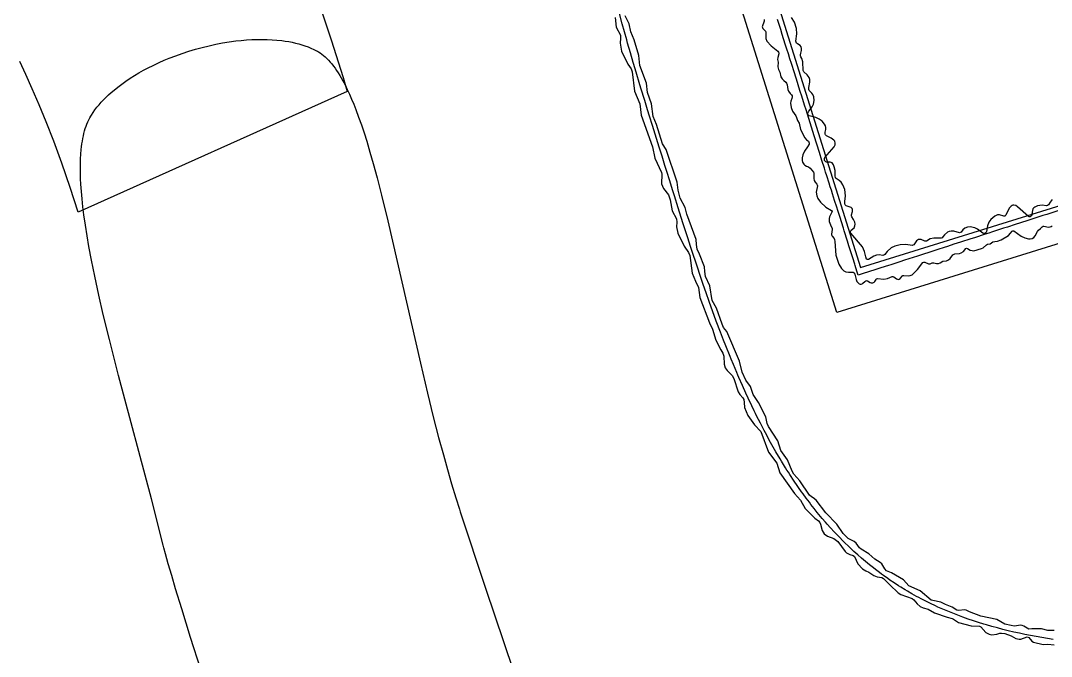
# Model space of a CAD drawing. Header units: millimetres. Extents: x 0 to 135, y -17 to 120.
# Drawn here: x 51.77 to 60.51, y 57.15 to 62.54 of the extents above; entities that cross this region are included whole.
import ezdxf

# ---------------------------------------------------------------- set-up
doc = ezdxf.new("R2010")
doc.units = ezdxf.units.MM
for name, color, linetype in [('Path', 7, 'Continuous'), ('Plan View', 7, 'Continuous'), ('Plant Row', 7, 'Continuous'), ('Pond', 7, 'Continuous'), ('Retaining Wall', 7, 'Continuous')]:
    doc.layers.add(name, color=color, linetype=linetype)
picture_1 = doc.add_image_def('image1.jpg', size_in_pixel=(8192, 8192))

# ---------------------------------------------------------------- blocks, each defined once
blk = doc.blocks.new('1')
at = {"flags": 1}
for tag in ['Export Name', 'Export Layer']:
    blk.add_attdef(tag, (0, 0), '', height=0.0254, dxfattribs=at)
at = {"layer": 'Plan View'}
image = blk.add_image(picture_1, insert=(0, 0), size_in_units=(120, 120), dxfattribs=dict(at, fade=50))
image.dxf.flags = 7
blk = doc.blocks.new('16')
at = {"layer": 'Path'}
blk.add_lwpolyline([(53.301, 57.0431), (53.2148, 57.3157), (53.1398, 57.5572), (53.0884, 57.7266), (53.0551, 57.839), (53.0265, 57.9383), (53.0028, 58.024), (52.9898, 58.0735), (52.9841, 58.0958), (52.8828, 58.4895), (52.6043, 59.5352), (52.527, 59.8388), (52.4756, 60.0502), (52.4375, 60.2152), (52.4026, 60.3758), (52.3749, 60.5124), (52.3536, 60.6262), (52.3377, 60.7185), (52.3235, 60.8084), (52.3112, 60.8957), (52.3028, 60.9636), (52.2957, 61.0297), (52.29, 61.0939), (52.2857, 61.1562), (52.2834, 61.2015), (52.282, 61.2457), (52.2815, 61.2887), (52.2819, 61.3305), (52.2832, 61.371), (52.2855, 61.4102), (52.2887, 61.4481), (52.2914, 61.4726), (52.2945, 61.4965), (52.2981, 61.5197), (52.3022, 61.5424), (52.3067, 61.5644), (52.3117, 61.5857), (52.3172, 61.6064), (52.3232, 61.6264), (52.3297, 61.6458), (52.3366, 61.6645), (52.3441, 61.6824), (52.3521, 61.6997), (52.3606, 61.7163), (52.3696, 61.7321), (52.3743, 61.7398), (52.3892, 61.7623), (52.4051, 61.7846), (52.4221, 61.8066), (52.44, 61.8283), (52.4588, 61.8497), (52.4786, 61.8708), (52.4993, 61.8916), (52.5208, 61.9121), (52.5432, 61.9323), (52.5664, 61.9522), (52.5985, 61.9781), (52.6319, 62.0034), (52.6666, 62.0281), (52.7025, 62.0521), (52.7395, 62.0755), (52.7775, 62.0981), (52.8166, 62.1201), (52.8565, 62.1412), (52.8973, 62.1617), (52.9494, 62.1861), (52.9919, 62.2048), (53.035, 62.2226), (53.0897, 62.2437), (53.1451, 62.2635), (53.2012, 62.2819), (53.2577, 62.2989), (53.3146, 62.3144), (53.3717, 62.3284), (53.429, 62.3409), (53.4862, 62.3518), (53.5432, 62.3611), (53.6, 62.3687), (53.6451, 62.3736), (53.6898, 62.3774), (53.7342, 62.3801), (53.7781, 62.3816), (53.8214, 62.382), (53.8641, 62.3812), (53.9062, 62.3792), (53.9475, 62.3761), (53.988, 62.3716), (54.0178, 62.3675), (54.0471, 62.3626), (54.0758, 62.357), (54.104, 62.3507), (54.1315, 62.3437), (54.1585, 62.3359), (54.1847, 62.3274), (54.2103, 62.3181), (54.2352, 62.308), (54.2593, 62.2971), (54.2826, 62.2855), (54.2902, 62.2814), (54.2978, 62.2772), (54.3127, 62.2679), (54.3275, 62.2575), (54.3421, 62.2461), (54.3565, 62.2337), (54.3708, 62.2202), (54.3849, 62.2057), (54.3988, 62.1902), (54.4126, 62.1737), (54.4262, 62.1562), (54.4397, 62.1378), (54.4531, 62.1184), (54.4663, 62.0981), (54.4794, 62.0769), (54.4924, 62.0548), (54.5052, 62.0318), (54.5242, 61.9956), (54.543, 61.9576), (54.5615, 61.9176), (54.5798, 61.8759), (54.5978, 61.8324), (54.6156, 61.7871), (54.6391, 61.7242), (54.6622, 61.6584), (54.685, 61.5898), (54.7076, 61.5186), (54.7354, 61.426), (54.7629, 61.3297), (54.7955, 61.2095), (54.8332, 61.0634), (54.8867, 60.8448), (55.1624, 59.6377), (55.2224, 59.3858), (55.2722, 59.1846), (55.3174, 59.0097), (55.3574, 58.861), (55.3918, 58.7382), (55.427, 58.6168), (55.4634, 58.4969), (55.4932, 58.4022), (55.5007, 58.3787), (55.7136, 57.7333), (59.8325, 45.5315)], dxfattribs=at)
at = {"flags": 1}
for tag in ['Export Name', 'Export Layer']:
    blk.add_attdef(tag, (0, 0), '', height=0.0254, dxfattribs=at)
blk = doc.blocks.new('22')
at = {"layer": 'Retaining Wall'}
for points in [[(58.6922, 60.0678), (56.715, 66.3712), (62.0716, 68.0336), (64.0488, 61.7303)], [(58.8921, 60.449), (63.6664, 61.9308), (61.8717, 67.6524), (57.0973, 66.1707)]]:
    blk.add_lwpolyline(points, close=True, dxfattribs=at)
at = {"flags": 1}
for tag in ['Export Name', 'Export Layer']:
    blk.add_attdef(tag, (0, 0), '', height=0.0254, dxfattribs=at)
blk = doc.blocks.new('25')
at = {"layer": 'Path'}
blk.add_lwpolyline([(54.3323, 62.597), (54.4066, 62.3794), (54.5081, 62.0593), (54.5429, 61.9399), (52.2612, 60.9182), (52.1951, 61.1263), (52.124, 61.3322), (52.0551, 61.5191), (51.9908, 61.6838), (51.9313, 61.8288), (51.8733, 61.9635), (51.8183, 62.0855), (51.7676, 62.1932)], dxfattribs=at)
at = {"flags": 1}
for tag in ['Export Name', 'Export Layer']:
    blk.add_attdef(tag, (0, 0), '', height=0.0254, dxfattribs=at)
blk = doc.blocks.new('29')
at = {"layer": 'Pond'}
for points in [[(58.0753, 62.5509), (58.0764, 62.5355), (58.0712, 62.5201), (58.0634, 62.5047), (58.0609, 62.497), (58.0601, 62.4893), (58.0612, 62.4816), (58.0654, 62.4734), (58.0813, 62.4585), (58.0866, 62.4508), (58.089, 62.4431), (58.0893, 62.3891), (58.0985, 62.366), (58.1347, 62.3263), (58.1916, 62.2812), (58.1973, 62.2735), (58.2001, 62.2658), (58.2004, 62.2581), (58.1906, 62.2273), (58.1902, 62.2119), (58.1944, 62.1888), (58.1921, 62.1503), (58.1979, 62.1271), (58.2079, 62.104), (58.2165, 62.0655), (58.2272, 62.0467), (58.2426, 62.0326), (58.2595, 62.0193), (58.2657, 62.0099), (58.27, 61.9961), (58.2767, 61.9576), (58.2831, 61.9422), (58.2966, 61.9243), (58.3083, 61.9114), (58.3121, 61.9037), (58.3131, 61.896), (58.3092, 61.8806), (58.3009, 61.8574), (58.2991, 61.842), (58.3052, 61.8035), (58.316, 61.7727), (58.3438, 61.7342), (58.351, 61.7187), (58.359, 61.6956), (58.3712, 61.6725), (58.3835, 61.6186), (58.4206, 61.5492), (58.4353, 61.5323), (58.4508, 61.5184), (58.4557, 61.5107), (58.457, 61.503), (58.4558, 61.4953), (58.4428, 61.4722), (58.4168, 61.4336), (58.4033, 61.4028), (58.3981, 61.3797), (58.3982, 61.3566), (58.402, 61.3412), (58.4121, 61.3239), (58.4198, 61.3164), (58.4353, 61.3079), (58.4507, 61.3025), (58.4661, 61.2917), (58.4951, 61.2564), (58.4979, 61.2487), (58.4961, 61.2025), (58.4991, 61.1871), (58.5076, 61.1717), (58.521, 61.1562), (58.525, 61.1485), (58.5265, 61.1408), (58.5172, 61.0869), (58.521, 61.0561), (58.5304, 61.033), (58.5526, 61.0021), (58.5971, 60.9618), (58.6477, 60.9328), (58.651, 60.9241), (58.6499, 60.9174), (58.6302, 60.8789), (58.6261, 60.8634), (58.6263, 60.8403), (58.6367, 60.8095), (58.6519, 60.7787), (58.6531, 60.771), (58.646, 60.7324), (58.6463, 60.7247), (58.651, 60.7134), (58.6686, 60.6939), (58.6723, 60.6862), (58.6746, 60.6708), (58.6824, 60.5552), (58.7074, 60.4782), (58.7314, 60.4396), (58.7512, 60.4214), (58.7666, 60.4135), (58.7897, 60.4087), (58.8205, 60.4103), (58.8296, 60.4088), (58.8359, 60.4054), (58.8441, 60.3934), (58.8555, 60.3472), (58.862, 60.3318), (58.8668, 60.3239), (58.8738, 60.3164), (58.8822, 60.3109), (58.8899, 60.3088), (58.8976, 60.309), (58.9053, 60.3117), (58.913, 60.3168), (58.9284, 60.3319), (58.9361, 60.3368), (58.9438, 60.3381), (58.9515, 60.3359), (58.9746, 60.323), (58.9823, 60.32), (58.99, 60.3186), (58.9978, 60.319), (59.008, 60.3241), (59.0148, 60.3318), (59.0238, 60.3472), (59.0286, 60.3526), (59.0363, 60.3558), (59.0902, 60.3514), (59.121, 60.3561), (59.1596, 60.3724), (59.1673, 60.3729), (59.175, 60.3702), (59.1981, 60.3536), (59.2058, 60.3502), (59.2135, 60.349), (59.2212, 60.3508), (59.2289, 60.356), (59.2472, 60.378), (59.252, 60.3812), (59.2597, 60.3829), (59.2983, 60.3781), (59.3137, 60.3806), (59.3291, 60.3878), (59.3759, 60.4319), (59.4216, 60.4908), (59.4293, 60.4955), (59.437, 60.4959), (59.4678, 60.4802), (59.4755, 60.4793), (59.4832, 60.4805), (59.4986, 60.4878), (59.5063, 60.49), (59.514, 60.4897), (59.5371, 60.4831), (59.5448, 60.4822), (59.5525, 60.483), (59.568, 60.4901), (59.5911, 60.5026), (59.6219, 60.5059), (59.6373, 60.513), (59.6527, 60.5265), (59.6758, 60.5562), (59.6912, 60.5642), (59.7298, 60.5683), (59.7452, 60.5731), (59.7638, 60.586), (59.7847, 60.6092), (59.7914, 60.6121), (59.7991, 60.6112), (59.8222, 60.5976), (59.8376, 60.5921), (59.8531, 60.5915), (59.9175, 60.6092), (59.9316, 60.6169), (59.9609, 60.6423), (59.9686, 60.6459), (59.9918, 60.6512), (60.0149, 60.6661), (60.0303, 60.67), (60.0534, 60.6725), (60.0842, 60.6828), (60.1459, 60.7198), (60.163, 60.7402), (60.1767, 60.7579), (60.1844, 60.7604), (60.1921, 60.7586), (60.2537, 60.7151), (60.2846, 60.7004), (60.3154, 60.6929), (60.3308, 60.6927), (60.3462, 60.6961), (60.3616, 60.7046), (60.3735, 60.717), (60.3928, 60.7556), (60.4001, 60.7643), (60.4166, 60.7787), (60.431, 60.7949), (60.4387, 60.7986), (60.4464, 60.7993), (60.4849, 60.7924), (60.5003, 60.7942), (60.508, 60.7971), (60.5157, 60.8025)], [(60.5738, 60.9332), (60.4702, 60.8997), (60.436, 60.8887), (60.402, 60.8777), (60.3345, 60.856), (60.301, 60.8452), (60.2018, 60.8132), (60.1368, 60.7922), (60.1046, 60.7818), (60.0097, 60.7512), (59.9785, 60.7411), (59.9477, 60.7312), (59.8568, 60.7019), (59.8271, 60.6923), (59.7399, 60.6641), (59.7115, 60.655), (59.6834, 60.6459), (59.6283, 60.6282), (59.6013, 60.6194), (59.5484, 60.6024), (59.5225, 60.594), (59.3756, 60.5467), (59.2652, 60.511), (59.2242, 60.4978), (59.1482, 60.4733), (59.1305, 60.4676), (59.0648, 60.4464), (59.0213, 60.4324), (58.9076, 60.3957), (58.8724, 60.3843), (58.8616, 60.4186), (58.8468, 60.4657), (58.8431, 60.4774), (58.826, 60.5315), (58.8212, 60.5469), (58.7997, 60.615), (58.7938, 60.6337), (58.7876, 60.6531), (58.7813, 60.6731), (58.7541, 60.7593), (58.7468, 60.7824), (58.7159, 60.8806), (58.7077, 60.9066), (58.6993, 60.9331), (58.6908, 60.9601), (58.6732, 61.0158), (58.655, 61.0735), (58.6457, 61.1031), (58.6362, 61.1332), (58.6265, 61.1638), (58.6068, 61.2263), (58.5967, 61.2582), (58.5865, 61.2906), (58.5657, 61.3567), (58.5443, 61.4244), (58.5224, 61.4937), (58.5001, 61.5646), (58.4887, 61.6006), (58.4773, 61.6369), (58.454, 61.7106), (58.4422, 61.7479), (58.4304, 61.7856), (58.4184, 61.8235), (58.3941, 61.9004), (58.3819, 61.9392), (58.3695, 61.9783), (58.3571, 62.0177), (58.332, 62.0973), (58.3066, 62.1778), (58.2938, 62.2184), (58.2809, 62.2592), (58.268, 62.3002), (58.255, 62.3414), (58.2288, 62.4244), (58.2157, 62.4661), (58.2024, 62.508), (58.1892, 62.5501)], [(60.5157, 61.0251), (60.498, 61.0021), (60.4839, 60.979), (60.4772, 60.9742), (60.4695, 60.9726), (60.431, 60.9763), (60.3924, 60.9708), (60.3693, 60.9616), (60.3615, 60.9559), (60.3539, 60.9469), (60.3483, 60.9328), (60.3451, 60.902), (60.343, 60.8943), (60.3385, 60.8861), (60.3308, 60.8799), (60.3214, 60.8789), (60.3154, 60.8802), (60.2224, 60.9636), (60.2075, 60.9735), (60.1921, 60.9778), (60.1844, 60.9773), (60.1767, 60.9748), (60.169, 60.9702), (60.1536, 60.9539), (60.1371, 60.9251), (60.1227, 60.8926), (60.115, 60.8855), (60.1073, 60.8839), (60.0688, 60.8953), (60.0529, 60.8943), (60.0303, 60.8855), (59.9971, 60.8557), (59.981, 60.8326), (59.9686, 60.8018), (59.9585, 60.7556), (59.9532, 60.7444), (59.9455, 60.7378), (59.9378, 60.7364), (59.9275, 60.7402), (59.8839, 60.7745), (59.8608, 60.7865), (59.8222, 60.7944), (59.7991, 60.7924), (59.776, 60.7836), (59.7606, 60.7687), (59.7452, 60.7492), (59.7375, 60.7449), (59.7298, 60.7442), (59.6835, 60.7572), (59.6604, 60.7585), (59.6447, 60.7556), (59.6294, 60.7479), (59.6049, 60.7247), (59.5911, 60.7083), (59.5834, 60.7015), (59.5757, 60.6979), (59.568, 60.6965), (59.514, 60.6982), (59.4832, 60.6922), (59.4524, 60.6734), (59.4447, 60.6717), (59.437, 60.6729), (59.4061, 60.6868), (59.3907, 60.6879), (59.383, 60.6861), (59.3676, 60.6761), (59.3445, 60.6417), (59.3368, 60.6373), (59.3291, 60.6361), (59.2751, 60.6443), (59.2289, 60.6419), (59.1827, 60.6304), (59.1519, 60.6146), (59.1178, 60.586), (59.0979, 60.5606), (59.0902, 60.5543), (59.0825, 60.5524), (59.0517, 60.5571), (59.0286, 60.5547), (59.0055, 60.5448), (58.9592, 60.5177), (58.9515, 60.5165), (58.9438, 60.521), (58.9374, 60.5398), (58.9274, 60.586), (58.9105, 60.6246), (58.8091, 60.7402), (58.8056, 60.7479), (58.8064, 60.7556), (58.8128, 60.7645), (58.8372, 60.7864), (58.8445, 60.8018), (58.8459, 60.8172), (58.8432, 60.8326), (58.8325, 60.8557), (58.8187, 60.8789), (58.8165, 60.8866), (58.8161, 60.8943), (58.8247, 60.9251), (58.8252, 60.9328), (58.8243, 60.9405), (58.8205, 60.9499), (58.8128, 60.9581), (58.7974, 60.9646), (58.7712, 60.9713), (58.7623, 60.979), (58.7588, 60.9867), (58.7595, 61.0098), (58.7663, 61.0561), (58.7583, 61.11), (58.7435, 61.1491), (58.7281, 61.1724), (58.7125, 61.1871), (58.6868, 61.2025), (58.6802, 61.2102), (58.6767, 61.2256), (58.6767, 61.2718), (58.6704, 61.3027), (58.6643, 61.3181), (58.6587, 61.3275), (58.651, 61.3355), (58.6356, 61.3429), (58.6048, 61.343), (58.5971, 61.3452), (58.5894, 61.352), (58.5871, 61.3566), (58.5857, 61.3643), (58.5865, 61.372), (58.5894, 61.3799), (58.6699, 61.4722), (58.677, 61.4876), (58.6784, 61.503), (58.6738, 61.5184), (58.6664, 61.5282), (58.6433, 61.5454), (58.6046, 61.5646), (58.5966, 61.5723), (58.5936, 61.58), (58.5939, 61.5955), (58.5982, 61.6186), (58.5982, 61.634), (58.5944, 61.6494), (58.5867, 61.6648), (58.5662, 61.6891), (58.5431, 61.7068), (58.5123, 61.7208), (58.4563, 61.7342), (58.4486, 61.7419), (58.4463, 61.7496), (58.4466, 61.7573), (58.4533, 61.7727), (58.482, 61.8112), (58.4929, 61.8343), (58.4991, 61.8652), (58.4966, 61.896), (58.4892, 61.9147), (58.4793, 61.9268), (58.4615, 61.9422), (58.4561, 61.9499), (58.4539, 61.9576), (58.4544, 61.973), (58.4639, 62.0193), (58.4624, 62.0424), (58.4569, 62.0578), (58.4395, 62.0809), (58.4121, 62.1068), (58.4065, 62.1194), (58.4044, 62.1909), (58.395, 62.2196), (58.3867, 62.235), (58.384, 62.2427), (58.3829, 62.2504), (58.3856, 62.2658), (58.3928, 62.2889), (58.3935, 62.3044), (58.3889, 62.3198), (58.3813, 62.3298), (58.3582, 62.3433), (58.3495, 62.3506), (58.3457, 62.3583), (58.3443, 62.366), (58.3526, 62.4276), (58.3494, 62.4739), (58.3328, 62.5278), (58.3088, 62.5663)]]:
    blk.add_lwpolyline(points, dxfattribs=at)
at = {"flags": 1}
for tag in ['Export Name', 'Export Layer']:
    blk.add_attdef(tag, (0, 0), '', height=0.0254, dxfattribs=at)
blk = doc.blocks.new('30')
at = {"layer": 'Pond'}
for points in [[(56.8128, 62.5669), (56.8225, 62.4856), (56.8573, 62.418), (56.8593, 62.3909), (56.856, 62.3503), (56.8679, 62.2826), (56.9202, 62.1729), (56.9475, 62.1337), (56.9572, 62.1067), (56.9777, 61.9442), (57.023, 61.836), (57.0329, 61.7412), (57.1292, 61.4705), (57.1505, 61.3758), (57.2055, 61.254), (57.208, 61.2404), (57.2056, 61.1592), (57.2217, 61.1186), (57.2648, 61.0645), (57.28, 61.0239), (57.2962, 60.9291), (57.334, 60.8614), (57.3363, 60.8344), (57.3342, 60.7938), (57.3448, 60.7396), (57.3965, 60.6313), (57.4352, 60.5772), (57.4445, 60.5501), (57.4667, 60.4012), (57.494, 60.3336), (57.5195, 60.2794), (57.5293, 60.1943), (57.6136, 59.9817), (57.6388, 59.9275), (57.6662, 59.8328), (57.7075, 59.7516), (57.7254, 59.7245), (57.7352, 59.6974), (57.7365, 59.6298), (57.7459, 59.5996), (57.7614, 59.5756), (57.8034, 59.535), (57.8201, 59.5079), (57.8542, 59.3972), (57.8694, 59.3726), (57.8948, 59.3451), (57.903, 59.332), (57.9073, 59.3049), (57.9102, 59.2643), (57.9375, 59.1966), (57.9937, 59.1154), (58.0474, 59.0613), (58.1115, 58.8853), (58.1833, 58.7906), (58.2094, 58.7094), (58.334, 58.5334), (58.3827, 58.4793), (58.4226, 58.4085), (58.5038, 58.3247), (58.5355, 58.3033), (58.5477, 58.2898), (58.5537, 58.2762), (58.5672, 58.2221), (58.585, 58.1938), (58.6121, 58.1739), (58.6663, 58.1542), (58.6988, 58.1274), (58.761, 58.0438), (58.7745, 58.0311), (58.8016, 58.0184), (58.8287, 58.01), (58.8422, 58.0004), (58.8704, 57.9379), (58.9099, 57.897), (58.937, 57.879), (58.964, 57.8671), (59.0046, 57.8395), (59.0328, 57.8296), (59.0723, 57.8231), (59.087, 57.8161), (59.14, 57.7617), (59.2106, 57.6942), (59.2347, 57.6796), (59.3295, 57.6454), (59.343, 57.6353), (59.3718, 57.5995), (59.3972, 57.5788), (59.4242, 57.5661), (59.4648, 57.5538), (59.519, 57.5237), (59.6272, 57.4869), (59.6679, 57.477), (59.6814, 57.4714), (59.722, 57.4423), (59.8303, 57.4126), (59.9017, 57.41), (59.9115, 57.4062), (59.9556, 57.3559), (59.9834, 57.3423), (60.0062, 57.3387), (60.0468, 57.3434), (60.0739, 57.3513), (60.0874, 57.353), (60.1145, 57.3484), (60.1691, 57.3288), (60.2093, 57.3077), (60.2363, 57.3015), (60.2499, 57.3019), (60.304, 57.3201), (60.3179, 57.3153), (60.3446, 57.2841), (60.3581, 57.274), (60.4394, 57.2548), (60.48, 57.2582), (60.5341, 57.2522)], [(60.5253, 57.2986), (60.4769, 57.306), (60.4287, 57.3139), (60.3807, 57.3222), (60.333, 57.3311), (60.2854, 57.3405), (60.2382, 57.3505), (60.1912, 57.3609), (60.1444, 57.3719), (60.098, 57.3834), (60.0519, 57.3954), (60.0061, 57.4079), (59.9606, 57.421), (59.938, 57.4278), (59.893, 57.4417), (59.8485, 57.4562), (59.8042, 57.4712), (59.7604, 57.4868), (59.717, 57.5029), (59.6741, 57.5197), (59.6315, 57.5369), (59.5894, 57.5548), (59.5478, 57.5732), (59.5272, 57.5826), (59.4863, 57.602), (59.4459, 57.6218), (59.406, 57.6423), (59.3862, 57.6528), (59.3666, 57.6634), (59.3278, 57.6851), (59.2895, 57.7073), (59.2706, 57.7186), (59.233, 57.7417), (59.2145, 57.7534), (59.1777, 57.7773), (59.1415, 57.8016), (59.1236, 57.814), (59.088, 57.8392), (59.0705, 57.8519), (59.053, 57.8648), (59.0185, 57.891), (59.0014, 57.9042), (58.9676, 57.9311), (58.9342, 57.9586), (58.9013, 57.9864), (58.8689, 58.0148), (58.8369, 58.0437), (58.821, 58.0583), (58.7897, 58.0879), (58.7588, 58.1179), (58.7435, 58.1331), (58.7132, 58.1638), (58.6833, 58.195), (58.6686, 58.2108), (58.6393, 58.2426), (58.6105, 58.275), (58.5962, 58.2913), (58.5679, 58.3242), (58.5401, 58.3577), (58.5263, 58.3745), (58.499, 58.4086), (58.472, 58.443), (58.4587, 58.4604), (58.4455, 58.4779), (58.4323, 58.4955), (58.4063, 58.531), (58.3934, 58.5489), (58.3679, 58.585), (58.3552, 58.6033), (58.3302, 58.64), (58.2933, 58.6958), (58.2812, 58.7145), (58.2691, 58.7334), (58.2571, 58.7524), (58.2216, 58.8099), (58.21, 58.8293), (58.1754, 58.8879), (58.164, 58.9076), (58.1527, 58.9274), (58.1303, 58.9673), (58.1192, 58.9874), (58.0972, 59.0278), (58.0755, 59.0686), (58.0434, 59.1303), (58.0118, 59.1929), (58.0014, 59.2139), (57.9911, 59.235), (57.9706, 59.2774), (57.9404, 59.3416), (57.9204, 59.3848), (57.891, 59.4501), (57.862, 59.5162), (57.8524, 59.5383), (57.8429, 59.5606), (57.8146, 59.6277), (57.796, 59.6728), (57.7867, 59.6954), (57.7502, 59.7867), (57.7322, 59.8328), (57.7054, 59.9023), (57.6702, 59.9959), (57.6528, 60.0431), (57.627, 60.1143), (57.6099, 60.1621), (57.5845, 60.2341), (57.5593, 60.3067), (57.5426, 60.3553), (57.5013, 60.4778), (57.4685, 60.5766), (57.4523, 60.6263), (57.4279, 60.7012), (57.4037, 60.7766), (57.3876, 60.827), (57.3475, 60.9537), (57.3154, 61.0558), (57.2993, 61.107), (57.2753, 61.1841), (57.2512, 61.2616), (57.2351, 61.3133), (57.2109, 61.3912), (57.1866, 61.4693), (57.1295, 61.6525), (57.1047, 61.7314), (57.0881, 61.784), (57.0633, 61.8634), (57.0305, 61.9699), (56.982, 62.1314), (56.9661, 62.1856), (56.9424, 62.2672), (56.919, 62.3492), (56.9112, 62.3767), (56.873, 62.5143), (56.8431, 62.625)], [(60.5341, 57.3745), (60.48, 57.3737), (60.4258, 57.3897), (60.3446, 57.3884), (60.3175, 57.3868), (60.2769, 57.4111), (60.2634, 57.417), (60.2499, 57.4194), (60.1957, 57.4123), (60.1686, 57.4154), (60.1145, 57.4289), (60.0468, 57.466), (59.9115, 57.4956), (59.8147, 57.5318), (59.7876, 57.5454), (59.7761, 57.5488), (59.722, 57.5432), (59.7085, 57.5461), (59.6679, 57.5731), (59.6137, 57.5932), (59.5731, 57.6132), (59.5054, 57.6277), (59.4919, 57.6323), (59.3972, 57.7094), (59.3024, 57.7519), (59.2568, 57.8025), (59.1535, 57.8618), (59.1129, 57.8793), (59.0979, 57.8973), (59.0721, 57.9379), (59.0578, 57.9514), (59.0149, 57.9785), (58.964, 58.0229), (58.8964, 58.0622), (58.8828, 58.0749), (58.8557, 58.1141), (58.8396, 58.1274), (58.7872, 58.1544), (58.7462, 58.195), (58.6926, 58.2762), (58.5983, 58.371), (58.5161, 58.4793), (58.4903, 58.4987), (58.4764, 58.5063), (58.4606, 58.5199), (58.3793, 58.6417), (58.3279, 58.6973), (58.3124, 58.7229), (58.2737, 58.8199), (58.2182, 58.8989), (58.192, 58.9801), (58.1113, 59.1031), (58.1008, 59.129), (58.09, 59.1831), (58.0273, 59.3049), (57.9827, 59.3726), (57.9598, 59.4403), (57.9192, 59.4944), (57.8896, 59.5621), (57.8662, 59.6568), (57.7594, 59.9069), (57.7321, 59.9411), (57.7188, 59.97), (57.6709, 60.1035), (57.6364, 60.1712), (57.6149, 60.293), (57.5797, 60.3742), (57.5731, 60.4148), (57.5694, 60.4554), (57.528, 60.5637), (57.5084, 60.6043), (57.5021, 60.6449), (57.4995, 60.6855), (57.4409, 60.8479), (57.4193, 60.902), (57.4075, 60.9574), (57.3637, 61.0374), (57.3469, 61.1051), (57.3384, 61.1727), (57.2451, 61.4496), (57.2153, 61.4976), (57.1639, 61.6618), (57.1343, 61.7277), (57.1208, 61.836), (57.0862, 61.9307), (57.0783, 62.0119), (57.0217, 62.1608), (57.015, 62.2463), (56.9734, 62.3774), (56.9459, 62.445), (56.9332, 62.5127), (56.8981, 62.5804)]]:
    blk.add_lwpolyline(points, dxfattribs=at)
at = {"flags": 1}
for tag in ['Export Name', 'Export Layer']:
    blk.add_attdef(tag, (0, 0), '', height=0.0254, dxfattribs=at)
blk = doc.blocks.new('349')
at = {"layer": 'Plant Row'}
for points in [[(65.5195, 57.327), (65.2217, 57.1677), (64.9164, 57.0103), (64.6563, 56.8803), (64.4095, 56.7606), (64.1906, 56.6574), (64.0089, 56.574), (63.8227, 56.4909), (63.6573, 56.4192), (63.5143, 56.359), (63.371, 56.3004), (63.2516, 56.2532), (63.1327, 56.2076), (63.0146, 56.1639), (62.9209, 56.1304), (62.8281, 56.0984), (62.7364, 56.0681), (62.646, 56.0394), (62.5791, 56.0192), (62.5131, 56), (62.448, 55.982), (62.3839, 55.9651), (62.321, 55.9495), (62.2592, 55.9352), (62.1987, 55.9223), (62.1395, 55.9108), (62.1008, 55.9039), (62.0627, 55.8976), (62.0253, 55.8921), (61.9886, 55.8872), (61.9526, 55.8831), (61.8987, 55.8779), (61.8438, 55.8738), (61.7882, 55.8707), (61.7318, 55.8686), (61.6747, 55.8674), (61.6169, 55.8671), (61.5585, 55.8678), (61.4995, 55.8692), (61.4401, 55.8716), (61.3601, 55.8759), (61.2793, 55.8816), (61.1981, 55.8885), (61.1164, 55.8967), (61.0344, 55.9061), (60.9316, 55.9192), (60.8287, 55.9339), (60.7261, 55.95), (60.6035, 55.971), (60.4819, 55.9936), (60.3419, 56.0216), (60.2045, 56.0511), (60.0516, 56.086), (59.8859, 56.1264), (59.6946, 56.176), (59.4877, 56.2333), (59.2193, 56.3129), (58.9067, 56.4145)], [(65.4687, 57.327), (65.5703, 57.327)], [(65.5195, 57.2762), (65.5195, 57.3778)], [(64.4339, 56.7971), (64.5355, 56.7971)], [(64.4847, 56.7463), (64.4847, 56.8479)], [(58.9067, 56.3637), (58.9067, 56.4653)], [(58.8559, 56.4145), (58.9575, 56.4145)], [(63.4236, 56.2712), (63.4236, 56.3728)], [(63.3728, 56.322), (63.4744, 56.322)], [(59.9729, 56.0928), (60.0745, 56.0928)], [(60.0237, 56.042), (60.0237, 56.1436)], [(62.3231, 55.8993), (62.3231, 56.0008)], [(61.168, 55.8408), (61.168, 55.9424)], [(62.2723, 55.95), (62.3739, 55.95)], [(61.1172, 55.8916), (61.2188, 55.8916)]]:
    blk.add_lwpolyline(points, dxfattribs=at)
for centre, radius in [((65.5195, 57.327), 0.6521), ((64.4847, 56.7971), 0.3665), ((58.9067, 56.4145), 0.6521), ((63.4236, 56.322), 0.4256), ((62.3231, 55.95), 0.6521), ((60.0237, 56.0928), 0.4256), ((61.168, 55.8916), 0.3665)]:
    blk.add_circle(centre, radius, dxfattribs=at)
at = {"flags": 1}
for tag in ['Export Name', 'Export Layer']:
    blk.add_attdef(tag, (0, 0), '', height=0.0254, dxfattribs=at)

msp = doc.modelspace()

# ---------------------------------------------------------------- block references
at = {"layer": 'Path', "color": 7}
for name in ['25', '16']:
    msp.add_blockref(name, (0, 0), dxfattribs=at)
at = {"layer": 'Plan View', "color": 7}
msp.add_blockref('1', (0, 0), dxfattribs=at)
at = {"layer": 'Plant Row', "color": 7}
msp.add_blockref('349', (0, 0), dxfattribs=at)
at = {"layer": 'Pond', "color": 7}
for name in ['30', '29']:
    msp.add_blockref(name, (0, 0), dxfattribs=at)
at = {"layer": 'Retaining Wall', "color": 7}
msp.add_blockref('22', (0, 0), dxfattribs=at)

doc.saveas('drawing.dxf')
